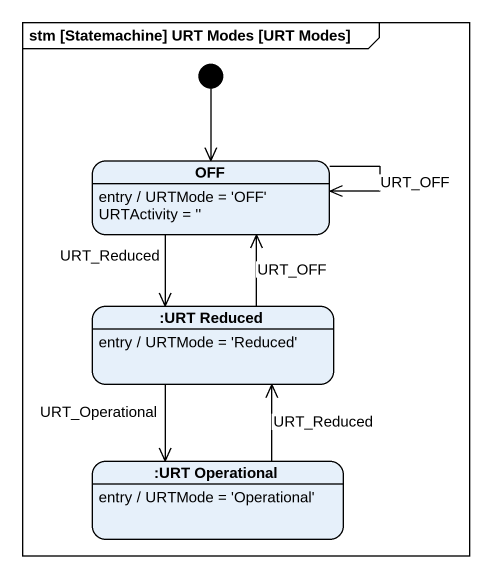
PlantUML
@startuml
mainframe stm [Statemachine] URT Modes [URT Modes]
hide empty description
state OFF
OFF : entry / URTMode = 'OFF' URTActivity = ''
state ":URT Reduced" as URT_Reduced
URT_Reduced : entry / URTMode = 'Reduced'
state ":URT Operational" as URT_Operational
URT_Operational : entry / URTMode = 'Operational'
[*] --> OFF
OFF --> OFF : URT_OFF
OFF --> URT_Reduced : URT_Reduced
URT_Reduced -up-> OFF : URT_OFF
URT_Reduced --> URT_Operational : URT_Operational
URT_Operational -up-> URT_Reduced : URT_Reduced
@enduml
